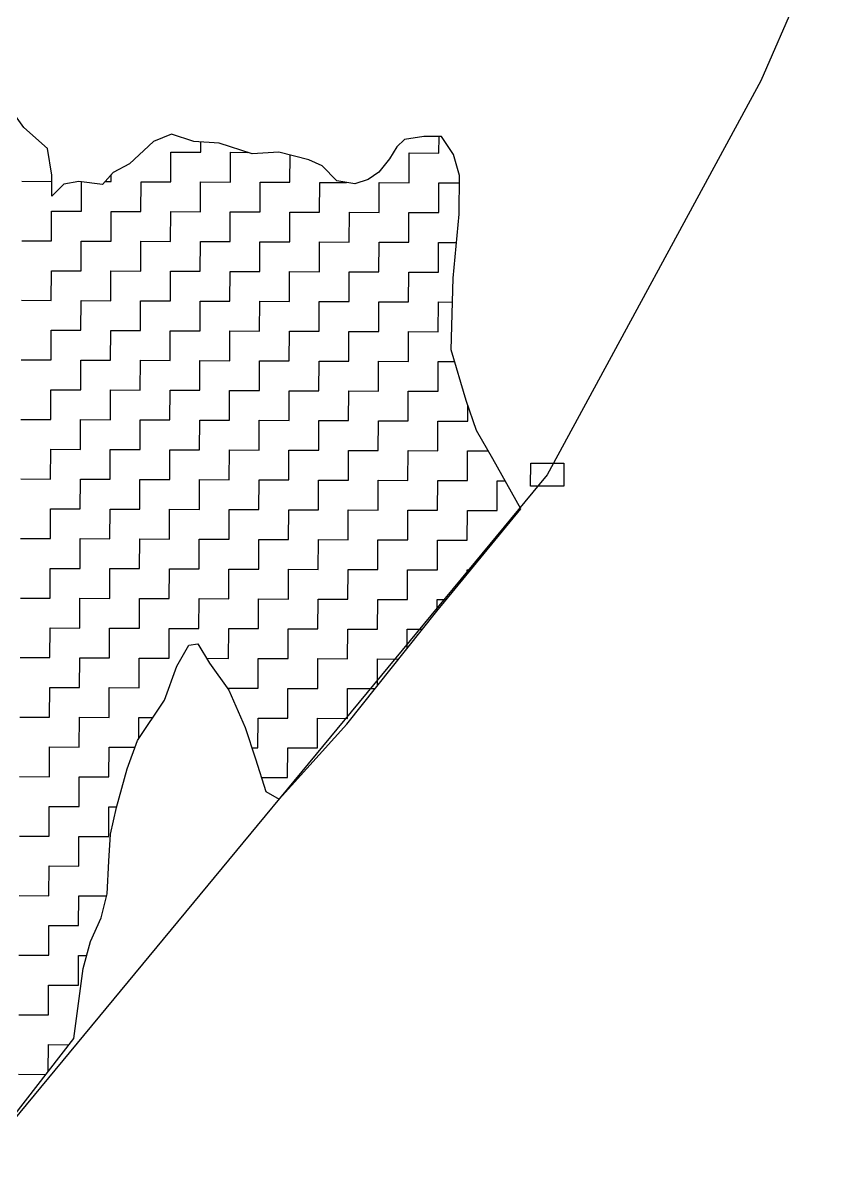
# Model space of a CAD drawing. Header units: metres. Extents: x 274536 to 279488, y 2074615 to 2078106.
# Drawn here: x 278947.5 to 279086.4, y 2076055 to 2076252.7 of the extents above; entities that cross this region are included whole.
import ezdxf

# ---------------------------------------------------------------- set-up
doc = ezdxf.new("R2010")
doc.units = ezdxf.units.M
doc.layers.add('POLY_HATCH', color=12, linetype='Continuous')
doc.layers.add('V_BOUND_LINE', color=7, linetype='Continuous')

msp = doc.modelspace()

# ---------------------------------------------------------------- linework, layer by layer
msp.add_lwpolyline([(279034.42, 2076177.27), (279040.1, 2076177.24), (279040.09, 2076173.31), (279034.41, 2076173.34)], close=True)
at = {"layer": 'POLY_HATCH'}
for p, q in [((278947.59, 2076234.78), (278944.28, 2076239.4)), ((278951.66, 2076231.19), (278947.59, 2076234.78)), ((278972.89, 2076233.66), (278969.82, 2076232.4)), ((278976.72, 2076232.37), (278972.89, 2076233.66)), ((278969.82, 2076232.4), (278965.72, 2076228.58)), ((278981.07, 2076232.1), (278976.72, 2076232.37)), ((278986.69, 2076230.29), (278981.07, 2076232.1)), ((279011.49, 2076231.47), (279010.21, 2076229.43)), ((279012.78, 2076232.74), (279011.49, 2076231.47)), ((279016.1, 2076233.24), (279012.78, 2076232.74)), ((279019.17, 2076233.23), (279016.1, 2076233.24)), ((279021.2, 2076230.16), (279019.17, 2076233.23)), ((278952.41, 2076226.59), (278951.66, 2076231.19)), ((278991.29, 2076230.53), (278986.69, 2076230.29)), ((278996.4, 2076229.23), (278991.29, 2076230.53)), ((279010.21, 2076229.43), (279008.41, 2076227.14)), ((279022.21, 2076226.57), (279021.2, 2076230.16)), ((278965.72, 2076228.58), (278962.9, 2076227.06)), ((278998.7, 2076228.2), (278996.4, 2076229.23)), ((279001.24, 2076225.63), (278998.7, 2076228.2)), ((278952.4, 2076223.01), (278952.41, 2076226.59)), ((278957.01, 2076225.55), (278954.45, 2076225.05)), ((278961.1, 2076225.02), (278957.01, 2076225.55)), ((278962.9, 2076227.06), (278961.1, 2076225.02)), ((279004.31, 2076225.11), (279001.24, 2076225.63)), ((279006.61, 2076225.87), (279004.31, 2076225.11)), ((279008.41, 2076227.14), (279006.61, 2076225.87)), ((279022.19, 2076219.93), (279022.21, 2076226.57)), ((278954.45, 2076225.05), (278952.4, 2076223.01)), ((279021.12, 2076208.95), (279022.19, 2076219.93)), ((279020.82, 2076196.68), (279021.12, 2076208.95)), ((279023.34, 2076187.98), (279020.82, 2076196.68)), ((279025.11, 2076182.87), (279023.34, 2076187.98)), ((279027.91, 2076178), (279025.11, 2076182.87)), ((279032.74, 2076169.45), (279027.91, 2076178)), ((279018.35, 2076151.88), (279032.74, 2076169.45)), ((279002.94, 2076132.52), (279018.35, 2076151.88)), ((278973.79, 2076142.51), (278975.85, 2076146.08)), ((278975.85, 2076146.08), (278977.38, 2076146.33)), ((278977.38, 2076146.33), (278979.41, 2076143)), ((278971.72, 2076136.64), (278973.79, 2076142.51)), ((278979.41, 2076143), (278982.72, 2076138.38)), ((278967.09, 2076129.76), (278971.72, 2076136.64)), ((278982.72, 2076138.38), (278985.51, 2076131.99)), ((278985.51, 2076131.99), (278987.28, 2076126.61)), ((278991.34, 2076119.7), (279002.94, 2076132.52)), ((278965.28, 2076124.91), (278967.09, 2076129.76)), ((278987.28, 2076126.61), (278989.05, 2076120.98)), ((278963.47, 2076118.27), (278965.28, 2076124.91)), ((278989.05, 2076120.98), (278991.34, 2076119.7)), ((278962.43, 2076113.68), (278963.47, 2076118.27)), ((278962.15, 2076109.08), (278962.43, 2076113.68)), ((278961.88, 2076103.46), (278962.15, 2076109.08)), ((278960.84, 2076099.37), (278961.88, 2076103.46)), ((278959.03, 2076095.29), (278960.84, 2076099.37)), ((278957.74, 2076090.7), (278959.03, 2076095.29)), ((278956.16, 2076078.69), (278957.74, 2076090.7)), ((278943.56, 2076062.39), (278956.16, 2076078.69))]:
    msp.add_line(p, q, dxfattribs=at)
at = {"layer": 'POLY_HATCH', "linetype": 'Continuous'}
for p, q in [((278977.9, 2076230.55), (278977.91, 2076232.3)), ((279018.71, 2076230.4), (279018.72, 2076233.23)), ((278972.78, 2076225.47), (278972.8, 2076230.57)), ((278972.8, 2076230.57), (278977.9, 2076230.55)), ((278982.99, 2076225.43), (278983.01, 2076230.53)), ((278983.01, 2076230.53), (278985.96, 2076230.52)), ((278993.19, 2076225.39), (278993.2, 2076230.04)), ((279013.59, 2076225.32), (279013.61, 2076230.42)), ((279013.61, 2076230.42), (279018.71, 2076230.4)), ((278947.28, 2076225.57), (278952.38, 2076225.55)), ((278952.38, 2076225.55), (278952.39, 2076226.75)), ((278957.46, 2076220.43), (278957.48, 2076225.49)), ((278961.54, 2076225.52), (278962.58, 2076225.51)), ((278962.58, 2076225.51), (278962.59, 2076226.71)), ((278967.66, 2076220.39), (278967.68, 2076225.49)), ((278967.68, 2076225.49), (278972.78, 2076225.47)), ((278977.87, 2076220.35), (278977.88, 2076225.45)), ((278977.88, 2076225.45), (278982.99, 2076225.43)), ((278988.07, 2076220.31), (278988.09, 2076225.41)), ((278988.09, 2076225.41), (278993.19, 2076225.39)), ((278998.27, 2076220.27), (278998.29, 2076225.37)), ((278998.29, 2076225.37), (279002.86, 2076225.36)), ((279008.47, 2076220.23), (279008.49, 2076225.34)), ((279008.49, 2076225.34), (279013.59, 2076225.32)), ((279018.67, 2076220.2), (279018.69, 2076225.3)), ((279018.69, 2076225.3), (279022.21, 2076225.28)), ((278952.34, 2076215.35), (278952.36, 2076220.45)), ((278952.36, 2076220.45), (278957.46, 2076220.43)), ((278962.54, 2076215.31), (278962.56, 2076220.41)), ((278962.56, 2076220.41), (278967.66, 2076220.39)), ((278972.75, 2076215.27), (278972.76, 2076220.37)), ((278972.76, 2076220.37), (278977.87, 2076220.35)), ((278982.95, 2076215.23), (278982.97, 2076220.33)), ((278982.97, 2076220.33), (278988.07, 2076220.31)), ((278993.15, 2076215.19), (278993.17, 2076220.29)), ((278993.17, 2076220.29), (278998.27, 2076220.27)), ((279003.35, 2076215.15), (279003.37, 2076220.25)), ((279003.37, 2076220.25), (279008.47, 2076220.23)), ((279013.55, 2076215.11), (279013.57, 2076220.22)), ((279013.57, 2076220.22), (279018.67, 2076220.2)), ((278947.24, 2076215.37), (278952.34, 2076215.35)), ((278957.42, 2076210.23), (278957.44, 2076215.33)), ((278957.44, 2076215.33), (278962.54, 2076215.31)), ((278967.62, 2076210.19), (278967.64, 2076215.29)), ((278967.64, 2076215.29), (278972.75, 2076215.27)), ((278977.83, 2076210.15), (278977.85, 2076215.25)), ((278977.85, 2076215.25), (278982.95, 2076215.23)), ((278988.03, 2076210.11), (278988.05, 2076215.21)), ((278988.05, 2076215.21), (278993.15, 2076215.19)), ((278998.23, 2076210.07), (278998.25, 2076215.17)), ((278998.25, 2076215.17), (279003.35, 2076215.15)), ((279008.43, 2076210.03), (279008.45, 2076215.13)), ((279008.45, 2076215.13), (279013.55, 2076215.11)), ((279018.63, 2076209.99), (279018.65, 2076215.09)), ((279018.65, 2076215.09), (279021.72, 2076215.08)), ((278952.3, 2076205.15), (278952.32, 2076210.25)), ((278952.32, 2076210.25), (278957.42, 2076210.23)), ((278962.5, 2076205.11), (278962.52, 2076210.21)), ((278962.52, 2076210.21), (278967.62, 2076210.19)), ((278972.71, 2076205.07), (278972.73, 2076210.17)), ((278972.73, 2076210.17), (278977.83, 2076210.15)), ((278982.91, 2076205.03), (278982.93, 2076210.13)), ((278982.93, 2076210.13), (278988.03, 2076210.11)), ((278993.11, 2076204.99), (278993.13, 2076210.09)), ((278993.13, 2076210.09), (278998.23, 2076210.07)), ((279003.31, 2076204.95), (279003.33, 2076210.05)), ((279003.33, 2076210.05), (279008.43, 2076210.03)), ((279013.51, 2076204.91), (279013.53, 2076210.01)), ((279013.53, 2076210.01), (279018.63, 2076209.99)), ((278947.2, 2076205.17), (278952.3, 2076205.15)), ((278957.38, 2076200.03), (278957.4, 2076205.13)), ((278957.4, 2076205.13), (278962.5, 2076205.11)), ((278967.59, 2076199.99), (278967.61, 2076205.09)), ((278967.61, 2076205.09), (278972.71, 2076205.07)), ((278977.79, 2076199.95), (278977.81, 2076205.05)), ((278977.81, 2076205.05), (278982.91, 2076205.03)), ((278987.99, 2076199.91), (278988.01, 2076205.01)), ((278988.01, 2076205.01), (278993.11, 2076204.99)), ((278998.19, 2076199.87), (278998.21, 2076204.97)), ((278998.21, 2076204.97), (279003.31, 2076204.95)), ((279008.39, 2076199.83), (279008.41, 2076204.93)), ((279008.41, 2076204.93), (279013.51, 2076204.91)), ((279018.59, 2076199.79), (279018.61, 2076204.89)), ((279018.61, 2076204.89), (279021.02, 2076204.88)), ((278952.26, 2076194.95), (278952.28, 2076200.05)), ((278952.28, 2076200.05), (278957.38, 2076200.03)), ((278962.47, 2076194.91), (278962.48, 2076200.01)), ((278962.48, 2076200.01), (278967.59, 2076199.99)), ((278972.67, 2076194.87), (278972.69, 2076199.97)), ((278972.69, 2076199.97), (278977.79, 2076199.95)), ((278982.87, 2076194.83), (278982.89, 2076199.93)), ((278982.89, 2076199.93), (278987.99, 2076199.91)), ((278993.07, 2076194.79), (278993.09, 2076199.89)), ((278993.09, 2076199.89), (278998.19, 2076199.87)), ((279003.27, 2076194.75), (279003.29, 2076199.85)), ((279003.29, 2076199.85), (279008.39, 2076199.83)), ((279013.47, 2076194.71), (279013.49, 2076199.81)), ((279013.49, 2076199.81), (279018.59, 2076199.79)), ((278947.16, 2076194.97), (278952.26, 2076194.95)), ((278957.35, 2076189.83), (278957.36, 2076194.93)), ((278957.36, 2076194.93), (278962.47, 2076194.91)), ((278967.55, 2076189.79), (278967.57, 2076194.89)), ((278967.57, 2076194.89), (278972.67, 2076194.87)), ((278977.75, 2076189.75), (278977.77, 2076194.85)), ((278977.77, 2076194.85), (278982.87, 2076194.83)), ((278987.95, 2076189.71), (278987.97, 2076194.81)), ((278987.97, 2076194.81), (278993.07, 2076194.79)), ((278998.15, 2076189.67), (278998.17, 2076194.77)), ((278998.17, 2076194.77), (279003.27, 2076194.75)), ((279008.35, 2076189.63), (279008.37, 2076194.73)), ((279008.37, 2076194.73), (279013.47, 2076194.71)), ((279018.55, 2076189.59), (279018.57, 2076194.69)), ((279018.57, 2076194.69), (279021.4, 2076194.68)), ((278952.22, 2076184.75), (278952.24, 2076189.85)), ((278952.24, 2076189.85), (278957.35, 2076189.83)), ((278962.43, 2076184.71), (278962.45, 2076189.81)), ((278962.45, 2076189.81), (278967.55, 2076189.79)), ((278972.63, 2076184.67), (278972.65, 2076189.77)), ((278972.65, 2076189.77), (278977.75, 2076189.75)), ((278982.83, 2076184.63), (278982.85, 2076189.73)), ((278982.85, 2076189.73), (278987.95, 2076189.71)), ((278993.03, 2076184.59), (278993.05, 2076189.69)), ((278993.05, 2076189.69), (278998.15, 2076189.67)), ((279003.23, 2076184.55), (279003.25, 2076189.65)), ((279003.25, 2076189.65), (279008.35, 2076189.63)), ((279013.43, 2076184.51), (279013.45, 2076189.61)), ((279013.45, 2076189.61), (279018.55, 2076189.59)), ((279023.63, 2076184.47), (279023.64, 2076187.11)), ((278947.12, 2076184.77), (278952.22, 2076184.75)), ((278957.31, 2076179.63), (278957.33, 2076184.73)), ((278957.33, 2076184.73), (278962.43, 2076184.71)), ((278967.51, 2076179.59), (278967.53, 2076184.69)), ((278967.53, 2076184.69), (278972.63, 2076184.67)), ((278977.71, 2076179.55), (278977.73, 2076184.65)), ((278977.73, 2076184.65), (278982.83, 2076184.63)), ((278987.91, 2076179.51), (278987.93, 2076184.61)), ((278987.93, 2076184.61), (278993.03, 2076184.59)), ((278998.11, 2076179.47), (278998.13, 2076184.57)), ((278998.13, 2076184.57), (279003.23, 2076184.55)), ((279008.31, 2076179.43), (279008.33, 2076184.53)), ((279008.33, 2076184.53), (279013.43, 2076184.51)), ((279018.51, 2076179.39), (279018.53, 2076184.49)), ((279018.53, 2076184.49), (279023.63, 2076184.47)), ((278952.19, 2076174.55), (278952.21, 2076179.65)), ((278952.21, 2076179.65), (278957.31, 2076179.63)), ((278962.39, 2076174.51), (278962.41, 2076179.61)), ((278962.41, 2076179.61), (278967.51, 2076179.59)), ((278972.59, 2076174.47), (278972.61, 2076179.57)), ((278972.61, 2076179.57), (278977.71, 2076179.55)), ((278982.79, 2076174.43), (278982.81, 2076179.53)), ((278982.81, 2076179.53), (278987.91, 2076179.51)), ((278992.99, 2076174.39), (278993.01, 2076179.49)), ((278993.01, 2076179.49), (278998.11, 2076179.47)), ((279003.19, 2076174.35), (279003.21, 2076179.45)), ((279003.21, 2076179.45), (279008.31, 2076179.43)), ((279013.39, 2076174.31), (279013.41, 2076179.41)), ((279013.41, 2076179.41), (279018.51, 2076179.39)), ((279023.59, 2076174.27), (279023.61, 2076179.37)), ((279023.61, 2076179.37), (279027.13, 2076179.36)), ((278947.08, 2076174.57), (278952.19, 2076174.55)), ((278957.27, 2076169.43), (278957.29, 2076174.53)), ((278957.29, 2076174.53), (278962.39, 2076174.51)), ((278967.47, 2076169.39), (278967.49, 2076174.49)), ((278967.49, 2076174.49), (278972.59, 2076174.47)), ((278977.67, 2076169.35), (278977.69, 2076174.45)), ((278977.69, 2076174.45), (278982.79, 2076174.43)), ((278987.87, 2076169.31), (278987.89, 2076174.41)), ((278987.89, 2076174.41), (278992.99, 2076174.39)), ((278998.07, 2076169.27), (278998.09, 2076174.37)), ((278998.09, 2076174.37), (279003.19, 2076174.35)), ((279008.27, 2076169.23), (279008.29, 2076174.33)), ((279008.29, 2076174.33), (279013.39, 2076174.31)), ((279018.47, 2076169.19), (279018.49, 2076174.29)), ((279018.49, 2076174.29), (279023.59, 2076174.27)), ((279028.67, 2076169.15), (279028.69, 2076174.25)), ((279028.69, 2076174.25), (279030.03, 2076174.25)), ((278952.15, 2076164.34), (278952.17, 2076169.45)), ((278952.17, 2076169.45), (278957.27, 2076169.43)), ((278962.35, 2076164.31), (278962.37, 2076169.41)), ((278962.37, 2076169.41), (278967.47, 2076169.39)), ((278972.55, 2076164.27), (278972.57, 2076169.37)), ((278972.57, 2076169.37), (278977.67, 2076169.35)), ((278982.75, 2076164.23), (278982.77, 2076169.33)), ((278982.77, 2076169.33), (278987.87, 2076169.31)), ((278992.95, 2076164.19), (278992.97, 2076169.29)), ((278992.97, 2076169.29), (278998.07, 2076169.27)), ((279003.15, 2076164.15), (279003.17, 2076169.25)), ((279003.17, 2076169.25), (279008.27, 2076169.23)), ((279013.35, 2076164.11), (279013.37, 2076169.21)), ((279013.37, 2076169.21), (279018.47, 2076169.19)), ((279023.55, 2076164.07), (279023.57, 2076169.17)), ((279023.57, 2076169.17), (279028.67, 2076169.15)), ((278947.05, 2076164.36), (278952.15, 2076164.34)), ((278957.23, 2076159.22), (278957.25, 2076164.33)), ((278957.25, 2076164.33), (278962.35, 2076164.31)), ((278967.43, 2076159.19), (278967.45, 2076164.29)), ((278967.45, 2076164.29), (278972.55, 2076164.27)), ((278977.63, 2076159.15), (278977.65, 2076164.25)), ((278977.65, 2076164.25), (278982.75, 2076164.23)), ((278987.83, 2076159.11), (278987.85, 2076164.21)), ((278987.85, 2076164.21), (278992.95, 2076164.19)), ((278998.03, 2076159.07), (278998.05, 2076164.17)), ((278998.05, 2076164.17), (279003.15, 2076164.15)), ((279008.23, 2076159.03), (279008.25, 2076164.13)), ((279008.25, 2076164.13), (279013.35, 2076164.11)), ((279018.43, 2076158.99), (279018.45, 2076164.09)), ((279018.45, 2076164.09), (279023.55, 2076164.07)), ((278952.11, 2076154.14), (278952.13, 2076159.24)), ((278952.13, 2076159.24), (278957.23, 2076159.22)), ((278962.31, 2076154.1), (278962.33, 2076159.2)), ((278962.33, 2076159.2), (278967.43, 2076159.19)), ((278972.51, 2076154.07), (278972.53, 2076159.17)), ((278972.53, 2076159.17), (278977.63, 2076159.15)), ((278982.71, 2076154.03), (278982.73, 2076159.13)), ((278982.73, 2076159.13), (278987.83, 2076159.11)), ((278992.91, 2076153.99), (278992.93, 2076159.09)), ((278992.93, 2076159.09), (278998.03, 2076159.07)), ((279003.11, 2076153.95), (279003.13, 2076159.05)), ((279003.13, 2076159.05), (279008.23, 2076159.03)), ((279013.31, 2076153.91), (279013.33, 2076159.01)), ((279013.33, 2076159.01), (279018.43, 2076158.99)), ((279023.53, 2076158.97), (279024.15, 2076158.97)), ((279023.53, 2076158.21), (279023.53, 2076158.97)), ((278947.01, 2076154.16), (278952.11, 2076154.14)), ((278957.19, 2076149.02), (278957.21, 2076154.12)), ((278957.21, 2076154.12), (278962.31, 2076154.1)), ((278967.39, 2076148.98), (278967.41, 2076154.08)), ((278967.41, 2076154.08), (278972.51, 2076154.07)), ((278977.59, 2076148.94), (278977.61, 2076154.05)), ((278977.61, 2076154.05), (278982.71, 2076154.03)), ((278987.79, 2076148.91), (278987.81, 2076154.01)), ((278987.81, 2076154.01), (278992.91, 2076153.99)), ((278997.99, 2076148.87), (278998.01, 2076153.97)), ((278998.01, 2076153.97), (279003.11, 2076153.95)), ((279008.19, 2076148.83), (279008.21, 2076153.93)), ((279008.21, 2076153.93), (279013.31, 2076153.91)), ((279018.41, 2076153.89), (279019.99, 2076153.88)), ((279018.41, 2076151.95), (279018.41, 2076153.89)), ((278952.07, 2076143.94), (278952.09, 2076149.04)), ((278952.09, 2076149.04), (278957.19, 2076149.02)), ((278962.27, 2076143.9), (278962.29, 2076149)), ((278962.29, 2076149), (278967.39, 2076148.98)), ((278972.47, 2076143.86), (278972.49, 2076148.96)), ((278972.49, 2076148.96), (278977.59, 2076148.94)), ((278982.67, 2076143.82), (278982.69, 2076148.93)), ((278982.69, 2076148.93), (278987.79, 2076148.91)), ((278992.87, 2076143.79), (278992.89, 2076148.89)), ((278992.89, 2076148.89), (278997.99, 2076148.87)), ((279003.07, 2076143.75), (279003.09, 2076148.85)), ((279003.09, 2076148.85), (279008.19, 2076148.83)), ((279013.28, 2076145.51), (279013.29, 2076148.81)), ((279013.29, 2076148.81), (279015.9, 2076148.8)), ((278946.97, 2076143.96), (278952.07, 2076143.94)), ((278957.15, 2076138.82), (278957.17, 2076143.92)), ((278957.17, 2076143.92), (278962.27, 2076143.9)), ((278967.35, 2076138.78), (278967.37, 2076143.88)), ((278967.37, 2076143.88), (278972.47, 2076143.86)), ((278978.9, 2076143.84), (278982.67, 2076143.82)), ((278987.75, 2076138.7), (278987.77, 2076143.8)), ((278987.77, 2076143.8), (278992.87, 2076143.79)), ((278997.95, 2076138.67), (278997.97, 2076143.77)), ((278997.97, 2076143.77), (279003.07, 2076143.75)), ((279008.16, 2076139.07), (279008.17, 2076143.73)), ((279008.17, 2076143.73), (279011.85, 2076143.71)), ((278952.03, 2076133.74), (278952.05, 2076138.84)), ((278952.05, 2076138.84), (278957.15, 2076138.82)), ((278962.23, 2076133.7), (278962.25, 2076138.8)), ((278962.25, 2076138.8), (278967.35, 2076138.78)), ((278972.45, 2076138.76), (278972.47, 2076138.76)), ((278972.45, 2076138.71), (278972.45, 2076138.76)), ((278982.65, 2076138.72), (278987.75, 2076138.7)), ((278982.65, 2076138.48), (278982.65, 2076138.72)), ((278992.83, 2076133.58), (278992.85, 2076138.68)), ((278992.85, 2076138.68), (278997.95, 2076138.67)), ((279003.03, 2076133.54), (279003.05, 2076138.65)), ((279003.05, 2076138.65), (279007.8, 2076138.63)), ((278946.93, 2076133.76), (278952.03, 2076133.74)), ((278957.11, 2076128.62), (278957.13, 2076133.72)), ((278957.13, 2076133.72), (278962.23, 2076133.7)), ((278967.32, 2076130.09), (278967.33, 2076133.68)), ((278967.33, 2076133.68), (278969.73, 2076133.67)), ((278987.71, 2076128.5), (278987.73, 2076133.6)), ((278987.73, 2076133.6), (278992.83, 2076133.58)), ((278997.91, 2076128.46), (278997.93, 2076133.56)), ((278997.93, 2076133.56), (279003.03, 2076133.54)), ((278951.99, 2076123.54), (278952.01, 2076128.64)), ((278952.01, 2076128.64), (278957.11, 2076128.62)), ((278962.19, 2076123.5), (278962.21, 2076128.6)), ((278962.21, 2076128.6), (278966.65, 2076128.58)), ((278986.65, 2076128.51), (278987.71, 2076128.5)), ((278992.79, 2076123.38), (278992.81, 2076128.48)), ((278992.81, 2076128.48), (278997.91, 2076128.46)), ((278946.89, 2076123.56), (278951.99, 2076123.54)), ((278957.07, 2076118.42), (278957.09, 2076123.52)), ((278957.09, 2076123.52), (278962.19, 2076123.5)), ((278988.29, 2076123.4), (278992.79, 2076123.38)), ((278951.95, 2076113.34), (278951.97, 2076118.44)), ((278951.97, 2076118.44), (278957.07, 2076118.42)), ((278962.15, 2076113.3), (278962.17, 2076118.4)), ((278962.17, 2076118.4), (278963.5, 2076118.4)), ((278946.85, 2076113.36), (278951.95, 2076113.34)), ((278957.03, 2076108.22), (278957.05, 2076113.32)), ((278957.05, 2076113.32), (278962.15, 2076113.3)), ((278951.91, 2076103.14), (278951.93, 2076108.24)), ((278951.93, 2076108.24), (278957.03, 2076108.22)), ((278946.81, 2076103.16), (278951.91, 2076103.14)), ((278956.99, 2076098.02), (278957.01, 2076103.12)), ((278957.01, 2076103.12), (278961.79, 2076103.1)), ((278951.87, 2076092.94), (278951.89, 2076098.04)), ((278951.89, 2076098.04), (278956.99, 2076098.02)), ((278946.77, 2076092.96), (278951.87, 2076092.94)), ((278956.95, 2076087.82), (278956.97, 2076092.92)), ((278956.97, 2076092.92), (278958.36, 2076092.91)), ((278951.83, 2076082.74), (278951.85, 2076087.84)), ((278951.85, 2076087.84), (278956.95, 2076087.82)), ((278946.73, 2076082.76), (278951.83, 2076082.74)), ((278951.79, 2076073.05), (278951.81, 2076077.64)), ((278951.81, 2076077.64), (278955.33, 2076077.62)), ((278946.69, 2076072.55), (278951.4, 2076072.54))]:
    msp.add_line(p, q, dxfattribs=at)
at = {"layer": 'V_BOUND_LINE'}
for p, q in [((279086.35, 2076271.6), (279073.84, 2076242.76)), ((279073.84, 2076242.76), (279037.25, 2076175.29)), ((279037.25, 2076175.29), (278937.76, 2076054.96))]:
    msp.add_line(p, q, dxfattribs=at)

doc.saveas('drawing.dxf')
